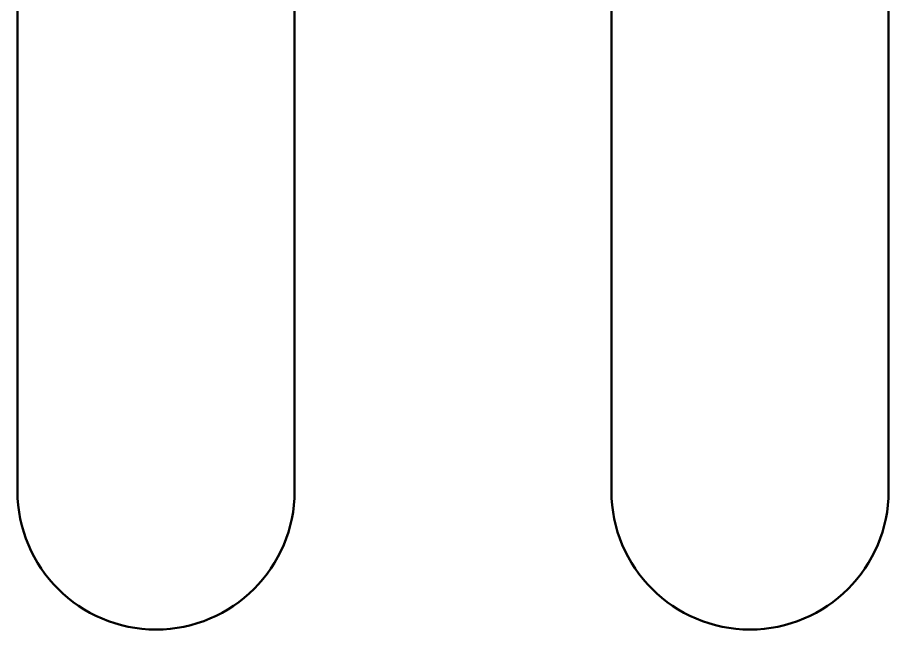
# Model space of a CAD drawing. Header units: millimetres. Extents: x 2121 to 4904, y 892 to 1933.
# Drawn here: x 2774.78 to 2787.98, y 1468.03 to 1477.3 of the extents above; entities that cross this region are included whole.
import ezdxf

# ---------------------------------------------------------------- set-up
doc = ezdxf.new("R2010")
doc.units = ezdxf.units.MM
doc.header["$LTSCALE"] = 1.8
doc.layers.add('외형선(ISO)', color=7, linetype='Continuous', lineweight=50)

msp = doc.modelspace()

# ---------------------------------------------------------------- linework, layer by layer
at = {"layer": '외형선(ISO)', "color": 7}
for p, q in [((2774.779, 1470.133), (2774.779, 1537.633)), ((2778.979, 1537.633), (2778.979, 1470.133)), ((2783.779, 1470.133), (2783.779, 1537.633)), ((2787.979, 1537.633), (2787.979, 1470.133))]:
    msp.add_line(p, q, dxfattribs=at)
for centre in [(2776.879, 1470.133), (2785.879, 1470.133)]:
    msp.add_arc(centre, 2.1, 180, 0, dxfattribs=at)

doc.saveas('drawing.dxf')
